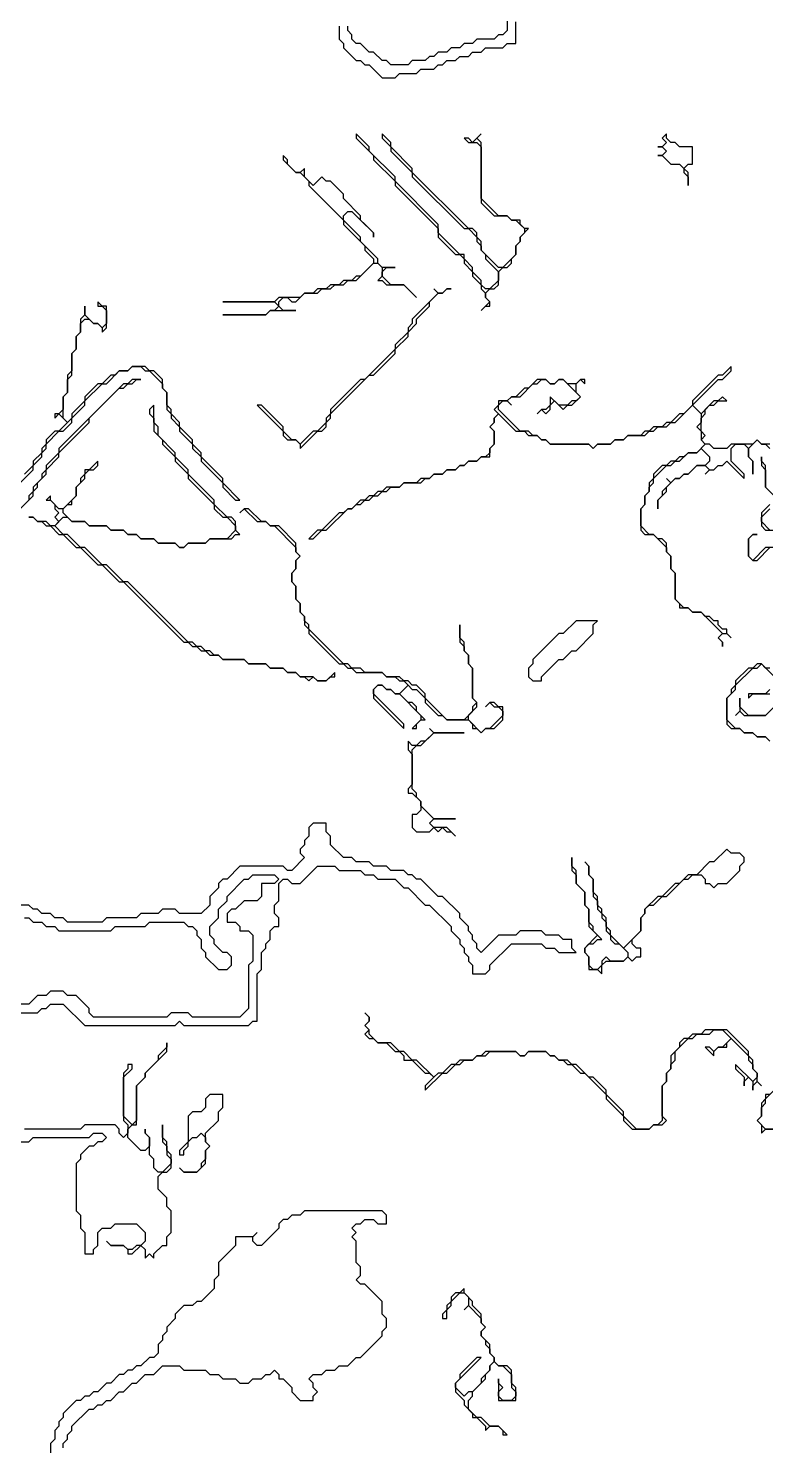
# Model space of a CAD drawing. Header units: metres. Extents: x 0 to 100, y 0 to 129.
# Drawn here: x 70.67 to 74.95, y 18.01 to 26.24 of the extents above; entities that cross this region are included whole.
import ezdxf

# ---------------------------------------------------------------- set-up
doc = ezdxf.new("R2010")
doc.units = ezdxf.units.M

msp = doc.modelspace()

# ---------------------------------------------------------------- linework, layer by layer
for points in [[(73.45, 26.325), (73.45, 26.225), (73.425, 26.2), (73.4, 26.2), (73.375, 26.175), (73.275, 26.175), (73.25, 26.15), (73.2, 26.15), (73.175, 26.125), (73.125, 26.125), (73.1, 26.1), (73.05, 26.1), (73.025, 26.075), (73, 26.075), (72.975, 26.05), (72.9, 26.05), (72.875, 26.025), (72.775, 26.025), (72.75, 26.05), (72.725, 26.05), (72.675, 26.1), (72.65, 26.1), (72.6, 26.15), (72.575, 26.15), (72.55, 26.175), (72.55, 26.2), (72.525, 26.225), (72.525, 26.25)], [(72.475, 26.25), (72.475, 26.175), (72.5, 26.15), (72.5, 26.125), (72.575, 26.05), (72.6, 26.05), (72.625, 26.025), (72.65, 26.025), (72.725, 25.95), (72.8, 25.95), (72.825, 25.975), (72.925, 25.975), (72.95, 26), (73.025, 26), (73.05, 26.025), (73.075, 26.025), (73.1, 26.05), (73.15, 26.05), (73.175, 26.075), (73.225, 26.075), (73.25, 26.1), (73.3, 26.1), (73.325, 26.125), (73.425, 26.125), (73.45, 26.15), (73.5, 26.15), (73.5, 26.275)], [(72.575, 25.625), (72.575, 25.6), (72.675, 25.5), (72.675, 25.475), (72.8, 25.35), (72.8, 25.325), (73.05, 25.075), (73.05, 25.025), (73.15, 24.925), (73.175, 24.925), (73.2, 24.9), (73.2, 24.875), (73.25, 24.825), (73.25, 24.8), (73.3, 24.75), (73.3, 24.725), (73.325, 24.7), (73.325, 24.675), (73.35, 24.65), (73.3, 24.6), (73.325, 24.625), (73.35, 24.625), (73.35, 24.65), (73.325, 24.675), (73.325, 24.7), (73.35, 24.725), (73.375, 24.725), (73.4, 24.75), (73.4, 24.825), (73.425, 24.85), (73.45, 24.85), (73.475, 24.875), (73.475, 24.9), (73.5, 24.925), (73.5, 24.975), (73.525, 25), (73.525, 25.025), (73.575, 25.075), (73.55, 25.075), (73.525, 25.1), (73.525, 25.125), (73.475, 25.125), (73.45, 25.15), (73.4, 25.15), (73.3, 25.25), (73.3, 25.575), (73.275, 25.6), (73.3, 25.625), (73.25, 25.575), (73.225, 25.6), (73.2, 25.6), (73.225, 25.575), (73.275, 25.575), (73.3, 25.55), (73.3, 25.225), (73.375, 25.15), (73.45, 25.15), (73.475, 25.125), (73.5, 25.125), (73.55, 25.075), (73.55, 25.05), (73.525, 25.025), (73.525, 25), (73.5, 24.975), (73.5, 24.925), (73.425, 24.85), (73.4, 24.85), (73.3, 24.95), (73.3, 25), (73.275, 25.025), (73.275, 25.05), (73.25, 25.075), (73.225, 25.075), (72.9, 25.4), (72.9, 25.425), (72.775, 25.55), (72.775, 25.575), (72.725, 25.625), (72.725, 25.6), (72.775, 25.55), (72.775, 25.525), (72.9, 25.4), (72.9, 25.375), (73.2, 25.075), (73.225, 25.075), (73.275, 25.025), (73.275, 25), (73.3, 24.975), (73.3, 24.95), (73.325, 24.925), (73.325, 24.9), (73.4, 24.825), (73.4, 24.775), (73.35, 24.725), (73.325, 24.725), (73.3, 24.75), (73.3, 24.775), (73.25, 24.825), (73.25, 24.85), (73.2, 24.9), (73.2, 24.925), (73.175, 24.925), (73.05, 25.05), (73.05, 25.1), (72.8, 25.35), (72.8, 25.375), (72.65, 25.525), (72.65, 25.55), (72.575, 25.625)], [(74.375, 25.625), (74.35, 25.6), (74.375, 25.575), (74.35, 25.55), (74.325, 25.55), (74.35, 25.55), (74.375, 25.525), (74.35, 25.5), (74.325, 25.5), (74.35, 25.5), (74.4, 25.45), (74.45, 25.45), (74.475, 25.425), (74.475, 25.4), (74.5, 25.375), (74.5, 25.325), (74.5, 25.4), (74.475, 25.425), (74.5, 25.45), (74.525, 25.45), (74.525, 25.55), (74.45, 25.55), (74.425, 25.575), (74.4, 25.575), (74.375, 25.6), (74.375, 25.625)], [(72.15, 25.5), (72.15, 25.475), (72.225, 25.4), (72.25, 25.4), (72.3, 25.35), (72.3, 25.325), (72.5, 25.125), (72.5, 25.1), (72.625, 24.975), (72.625, 24.95), (72.675, 24.9), (72.675, 24.875), (72.6, 24.8), (72.575, 24.8), (72.55, 24.775), (72.5, 24.775), (72.475, 24.75), (72.425, 24.75), (72.4, 24.725), (72.35, 24.725), (72.325, 24.7), (72.275, 24.7), (72.25, 24.675), (72.125, 24.675), (72.1, 24.65), (71.8, 24.65), (72.1, 24.65), (72.125, 24.625), (72.1, 24.6), (72.075, 24.6), (72.05, 24.575), (71.8, 24.575), (72.05, 24.575), (72.075, 24.6), (72.225, 24.6), (72.15, 24.6), (72.125, 24.625), (72.125, 24.65), (72.15, 24.675), (72.175, 24.675), (72.2, 24.65), (72.225, 24.65), (72.275, 24.7), (72.35, 24.7), (72.375, 24.725), (72.425, 24.725), (72.45, 24.75), (72.5, 24.75), (72.525, 24.775), (72.575, 24.775), (72.675, 24.875), (72.7, 24.875), (72.725, 24.85), (72.725, 24.8), (72.7, 24.775), (72.725, 24.775), (72.75, 24.75), (72.85, 24.75), (72.925, 24.675), (72.85, 24.75), (72.775, 24.75), (72.725, 24.8), (72.725, 24.825), (72.75, 24.85), (72.8, 24.85), (72.725, 24.85), (72.7, 24.875), (72.7, 24.9), (72.6, 25), (72.6, 25.025), (72.5, 25.125), (72.5, 25.15), (72.525, 25.175), (72.55, 25.175), (72.675, 25.05), (72.675, 25.025), (72.675, 25.05), (72.6, 25.125), (72.6, 25.15), (72.5, 25.25), (72.5, 25.275), (72.425, 25.35), (72.4, 25.35), (72.375, 25.375), (72.325, 25.325), (72.275, 25.375), (72.275, 25.425), (72.25, 25.4), (72.225, 25.4), (72.175, 25.45), (72.175, 25.475), (72.15, 25.5)], [(73.025, 24.725), (73.05, 24.7), (72.9, 24.55), (72.9, 24.525), (72.875, 24.5), (72.875, 24.475), (72.8, 24.4), (72.8, 24.375), (72.625, 24.2), (72.6, 24.2), (72.425, 24.025), (72.425, 24), (72.4, 23.975), (72.4, 23.95), (72.35, 23.9), (72.325, 23.9), (72.25, 23.825), (72.225, 23.85), (72.2, 23.85), (72.15, 23.9), (72.15, 23.925), (72.025, 24.05), (72, 24.05), (72.15, 23.9), (72.15, 23.875), (72.175, 23.85), (72.225, 23.85), (72.25, 23.825), (72.25, 23.8), (72.35, 23.9), (72.375, 23.9), (72.4, 23.925), (72.4, 23.95), (72.425, 23.975), (72.425, 24), (72.65, 24.225), (72.675, 24.225), (72.8, 24.35), (72.8, 24.375), (72.875, 24.45), (72.875, 24.475), (72.925, 24.525), (72.925, 24.55), (73, 24.625), (73, 24.65), (73.05, 24.7), (73.075, 24.7), (73.1, 24.725), (73.125, 24.725), (73.1, 24.725), (73.075, 24.7), (73.05, 24.7), (73.025, 24.725)], [(70.625, 23.6), (70.7, 23.675), (70.7, 23.7), (70.75, 23.75), (70.75, 23.775), (70.775, 23.8), (70.775, 23.825), (70.85, 23.9), (70.875, 23.9), (70.925, 23.95), (70.925, 23.975), (71, 24.05), (71, 24.075), (71.1, 24.175), (71.125, 24.175), (71.2, 24.25), (71.25, 24.25), (71.275, 24.275), (71.325, 24.275), (71.35, 24.25), (71.375, 24.25), (71.45, 24.175), (71.45, 24.15), (71.475, 24.125), (71.475, 24.025), (71.5, 24), (71.5, 23.975), (71.55, 23.925), (71.55, 23.9), (71.625, 23.825), (71.625, 23.8), (71.675, 23.75), (71.675, 23.725), (71.8, 23.6), (71.8, 23.575), (71.875, 23.5), (71.9, 23.5), (71.8, 23.6), (71.8, 23.625), (71.675, 23.75), (71.675, 23.775), (71.625, 23.825), (71.625, 23.85), (71.55, 23.925), (71.55, 23.95), (71.5, 24), (71.5, 24.025), (71.475, 24.05), (71.475, 24.125), (71.45, 24.15), (71.45, 24.2), (71.4, 24.25), (71.375, 24.25), (71.35, 24.275), (71.275, 24.275), (71.25, 24.25), (71.2, 24.25), (71.175, 24.225), (71.15, 24.225), (71.1, 24.175), (71.075, 24.175), (71, 24.1), (71, 24.075), (70.925, 24), (70.925, 23.975), (70.9, 23.95), (70.875, 23.975), (70.875, 24.1), (70.9, 24.125), (70.9, 24.2), (70.925, 24.225), (70.925, 24.35), (70.95, 24.375), (70.95, 24.45), (70.975, 24.475), (70.975, 24.525), (71, 24.55), (71.025, 24.55), (71.05, 24.525), (71.075, 24.525), (71.1, 24.5), (71.1, 24.475), (71.125, 24.5), (71.125, 24.625), (71.1, 24.625), (71.075, 24.65), (71.075, 24.625), (71.1, 24.625), (71.125, 24.6), (71.125, 24.525), (71.1, 24.5), (71.075, 24.525), (71.05, 24.525), (71, 24.575), (71, 24.625), (71, 24.575), (70.975, 24.55), (70.975, 24.475), (70.95, 24.45), (70.95, 24.375), (70.925, 24.35), (70.925, 24.25), (70.9, 24.225), (70.9, 24.125), (70.875, 24.1), (70.875, 24.025), (70.85, 24), (70.825, 24), (70.825, 23.975), (70.85, 24), (70.9, 23.95), (70.85, 23.9), (70.825, 23.9), (70.775, 23.85), (70.775, 23.825), (70.75, 23.8), (70.75, 23.775), (70.7, 23.725), (70.7, 23.7), (70.65, 23.65)], [(74.75, 24.275), (74.7, 24.225), (74.675, 24.225), (74.525, 24.075), (74.525, 24.05), (74.475, 24), (74.45, 24), (74.4, 23.95), (74.375, 23.95), (74.35, 23.925), (74.3, 23.925), (74.275, 23.9), (74.25, 23.9), (74.225, 23.875), (74.15, 23.875), (74.125, 23.85), (74.075, 23.85), (74.05, 23.825), (73.975, 23.825), (73.95, 23.8), (73.925, 23.825), (73.7, 23.825), (73.675, 23.85), (73.65, 23.85), (73.625, 23.875), (73.6, 23.875), (73.575, 23.9), (73.525, 23.9), (73.4, 24.025), (73.4, 24.05), (73.425, 24.075), (73.45, 24.075), (73.475, 24.05), (73.45, 24.075), (73.475, 24.1), (73.525, 24.1), (73.6, 24.175), (73.625, 24.175), (73.65, 24.2), (73.675, 24.2), (73.7, 24.175), (73.725, 24.175), (73.75, 24.2), (73.775, 24.2), (73.875, 24.1), (73.85, 24.075), (73.825, 24.075), (73.8, 24.05), (73.75, 24.05), (73.7, 24.1), (73.7, 24.05), (73.675, 24.025), (73.65, 24.025), (73.625, 24), (73.65, 24.025), (73.675, 24), (73.7, 24.025), (73.7, 24.05), (73.725, 24.075), (73.775, 24.025), (73.8, 24.05), (73.825, 24.05), (73.875, 24.1), (73.85, 24.125), (73.85, 24.175), (73.875, 24.2), (73.9, 24.175), (73.9, 24.2), (73.875, 24.2), (73.85, 24.175), (73.8, 24.175), (73.775, 24.2), (73.75, 24.2), (73.725, 24.175), (73.7, 24.175), (73.675, 24.2), (73.625, 24.2), (73.575, 24.15), (73.55, 24.15), (73.5, 24.1), (73.475, 24.1), (73.45, 24.075), (73.4, 24.075), (73.4, 24.05), (73.375, 24.025), (73.4, 24), (73.375, 23.975), (73.375, 23.95), (73.35, 23.925), (73.375, 23.9), (73.375, 23.825), (73.35, 23.8), (73.35, 23.775), (73.325, 23.75), (73.3, 23.75), (73.275, 23.725), (73.225, 23.725), (73.2, 23.7), (73.175, 23.7), (73.15, 23.675), (73.1, 23.675), (73.075, 23.65), (73.025, 23.65), (73, 23.625), (72.95, 23.625), (72.925, 23.6), (72.85, 23.6), (72.825, 23.575), (72.75, 23.575), (72.725, 23.55), (72.7, 23.55), (72.675, 23.525), (72.65, 23.525), (72.625, 23.5), (72.6, 23.5), (72.55, 23.45), (72.525, 23.45), (72.5, 23.425), (72.475, 23.425), (72.375, 23.325), (72.35, 23.325), (72.3, 23.275), (72.325, 23.275), (72.375, 23.325), (72.4, 23.325), (72.525, 23.45), (72.55, 23.45), (72.575, 23.475), (72.6, 23.475), (72.625, 23.5), (72.65, 23.5), (72.675, 23.525), (72.7, 23.525), (72.725, 23.55), (72.75, 23.55), (72.775, 23.575), (72.825, 23.575), (72.85, 23.6), (72.95, 23.6), (72.975, 23.625), (73, 23.625), (73.025, 23.65), (73.075, 23.65), (73.1, 23.675), (73.15, 23.675), (73.175, 23.7), (73.2, 23.7), (73.225, 23.725), (73.275, 23.725), (73.3, 23.75), (73.35, 23.75), (73.35, 23.8), (73.375, 23.825), (73.375, 23.9), (73.35, 23.925), (73.375, 23.95), (73.375, 23.975), (73.4, 24), (73.5, 23.9), (73.55, 23.9), (73.575, 23.875), (73.625, 23.875), (73.65, 23.85), (73.675, 23.85), (73.7, 23.825), (73.925, 23.825), (73.95, 23.8), (73.975, 23.825), (74.05, 23.825), (74.075, 23.85), (74.125, 23.85), (74.15, 23.875), (74.25, 23.875), (74.275, 23.9), (74.3, 23.9), (74.325, 23.925), (74.375, 23.925), (74.4, 23.95), (74.425, 23.95), (74.525, 24.05), (74.575, 24), (74.575, 23.95), (74.55, 23.925), (74.575, 23.9), (74.575, 23.85), (74.6, 23.825), (74.55, 23.775), (74.5, 23.775), (74.475, 23.75), (74.45, 23.75), (74.425, 23.725), (74.4, 23.725), (74.375, 23.7), (74.35, 23.7), (74.3, 23.65), (74.3, 23.625), (74.275, 23.6), (74.275, 23.55), (74.25, 23.525), (74.25, 23.475), (74.225, 23.45), (74.225, 23.325), (74.25, 23.3), (74.3, 23.3), (74.375, 23.225), (74.375, 23.2), (74.4, 23.175), (74.4, 23.1), (74.425, 23.075), (74.425, 22.925), (74.45, 22.9), (74.45, 22.875), (74.5, 22.875), (74.525, 22.85), (74.575, 22.85), (74.7, 22.725), (74.675, 22.7), (74.7, 22.675), (74.7, 22.65), (74.7, 22.675), (74.675, 22.7), (74.7, 22.725), (74.725, 22.725), (74.75, 22.7), (74.725, 22.725), (74.725, 22.75), (74.7, 22.75), (74.675, 22.775), (74.675, 22.8), (74.65, 22.8), (74.625, 22.825), (74.6, 22.825), (74.575, 22.85), (74.525, 22.85), (74.5, 22.875), (74.475, 22.875), (74.425, 22.925), (74.425, 23.075), (74.4, 23.1), (74.4, 23.175), (74.375, 23.2), (74.375, 23.25), (74.35, 23.275), (74.325, 23.275), (74.3, 23.3), (74.275, 23.3), (74.225, 23.35), (74.225, 23.45), (74.25, 23.475), (74.25, 23.525), (74.275, 23.55), (74.275, 23.575), (74.3, 23.6), (74.3, 23.625), (74.375, 23.7), (74.4, 23.7), (74.425, 23.725), (74.45, 23.725), (74.5, 23.775), (74.55, 23.775), (74.575, 23.8), (74.625, 23.75), (74.625, 23.725), (74.6, 23.7), (74.55, 23.7), (74.5, 23.65), (74.475, 23.65), (74.45, 23.625), (74.425, 23.625), (74.4, 23.6), (74.375, 23.625), (74.4, 23.6), (74.35, 23.55), (74.35, 23.525), (74.325, 23.5), (74.325, 23.45), (74.325, 23.5), (74.375, 23.55), (74.375, 23.575), (74.425, 23.625), (74.45, 23.625), (74.475, 23.65), (74.5, 23.65), (74.55, 23.7), (74.6, 23.7), (74.625, 23.675), (74.6, 23.65), (74.625, 23.675), (74.65, 23.675), (74.675, 23.7), (74.7, 23.7), (74.725, 23.725), (74.825, 23.625), (74.825, 23.65), (74.75, 23.725), (74.75, 23.8), (74.775, 23.825), (74.825, 23.825), (74.85, 23.8), (74.85, 23.75), (74.875, 23.725), (74.875, 23.65), (74.875, 23.725), (74.85, 23.75), (74.85, 23.8), (74.9, 23.85), (74.925, 23.825), (74.95, 23.825), (74.975, 23.8)], [(74.975, 23.825), (74.925, 23.825), (74.9, 23.85), (74.875, 23.825), (74.75, 23.825), (74.725, 23.8), (74.65, 23.8), (74.625, 23.825), (74.6, 23.825), (74.575, 23.85), (74.6, 23.875), (74.575, 23.9), (74.575, 23.975), (74.6, 24), (74.6, 24.025), (74.625, 24.05), (74.65, 24.05), (74.675, 24.075), (74.725, 24.075), (74.7, 24.1), (74.675, 24.075), (74.65, 24.075), (74.575, 24), (74.525, 24.05), (74.675, 24.2), (74.7, 24.2), (74.75, 24.25), (74.75, 24.275)], [(70.65, 23.475), (70.7, 23.525), (70.7, 23.55), (70.725, 23.575), (70.725, 23.6), (70.775, 23.65), (70.775, 23.675), (70.85, 23.75), (70.85, 23.775), (71.025, 23.95), (71.025, 23.975), (71.2, 24.15), (71.225, 24.15), (71.25, 24.175), (71.275, 24.175), (71.3, 24.2), (71.325, 24.2), (71.275, 24.2), (71.25, 24.175), (71.225, 24.175), (70.85, 23.8), (70.85, 23.775), (70.775, 23.7), (70.775, 23.675), (70.75, 23.65), (70.75, 23.625), (70.7, 23.575), (70.7, 23.55), (70.675, 23.525), (70.675, 23.5), (70.625, 23.45)], [(71.4, 24.05), (71.375, 24.025), (71.375, 24), (71.4, 23.975), (71.4, 23.9), (71.45, 23.85), (71.45, 23.825), (71.525, 23.75), (71.525, 23.725), (71.6, 23.65), (71.6, 23.625), (71.75, 23.475), (71.75, 23.45), (71.8, 23.4), (71.825, 23.4), (71.875, 23.35), (71.875, 23.325), (71.825, 23.275), (71.725, 23.275), (71.7, 23.25), (71.6, 23.25), (71.575, 23.225), (71.55, 23.225), (71.525, 23.25), (71.425, 23.25), (71.4, 23.275), (71.325, 23.275), (71.3, 23.3), (71.25, 23.3), (71.225, 23.325), (71.15, 23.325), (71.125, 23.35), (71.025, 23.35), (71, 23.375), (70.925, 23.375), (70.875, 23.425), (70.875, 23.45), (70.9, 23.475), (70.925, 23.475), (70.925, 23.5), (70.95, 23.525), (70.95, 23.575), (71, 23.625), (71, 23.65), (71.025, 23.675), (71.05, 23.675), (71.075, 23.7), (71.075, 23.725), (71.025, 23.675), (71, 23.675), (71, 23.65), (70.975, 23.625), (70.975, 23.6), (70.95, 23.575), (70.95, 23.525), (70.875, 23.45), (70.85, 23.45), (70.8, 23.5), (70.8, 23.525), (70.775, 23.5), (70.8, 23.5), (70.825, 23.475), (70.825, 23.45), (70.85, 23.425), (70.825, 23.4), (70.85, 23.375), (70.825, 23.35), (70.8, 23.35), (70.775, 23.375), (70.725, 23.375), (70.7, 23.4), (70.675, 23.4), (70.7, 23.4), (70.725, 23.375), (70.75, 23.375), (70.775, 23.35), (70.8, 23.35), (70.85, 23.3), (70.875, 23.3), (70.95, 23.225), (70.975, 23.225), (71.075, 23.125), (71.1, 23.125), (71.2, 23.025), (71.225, 23.025), (71.575, 22.675), (71.6, 22.675), (71.625, 22.65), (71.65, 22.65), (71.675, 22.625), (71.7, 22.625), (71.725, 22.6), (71.775, 22.6), (71.8, 22.575), (71.925, 22.575), (71.95, 22.55), (72.05, 22.55), (72.075, 22.525), (72.15, 22.525), (72.175, 22.5), (72.225, 22.5), (72.25, 22.475), (72.275, 22.475), (72.3, 22.45), (72.325, 22.475), (72.35, 22.45), (72.4, 22.45), (72.425, 22.475), (72.45, 22.475), (72.45, 22.5), (72.4, 22.45), (72.35, 22.45), (72.325, 22.475), (72.25, 22.475), (72.225, 22.5), (72.175, 22.5), (72.15, 22.525), (72.075, 22.525), (72.05, 22.55), (71.95, 22.55), (71.925, 22.575), (71.8, 22.575), (71.775, 22.6), (71.75, 22.6), (71.725, 22.625), (71.7, 22.625), (71.675, 22.65), (71.65, 22.65), (71.625, 22.675), (71.6, 22.675), (71.25, 23.025), (71.225, 23.025), (71.125, 23.125), (71.1, 23.125), (71, 23.225), (70.975, 23.225), (70.9, 23.3), (70.875, 23.3), (70.825, 23.35), (70.875, 23.4), (70.9, 23.4), (70.925, 23.375), (71, 23.375), (71.025, 23.35), (71.125, 23.35), (71.15, 23.325), (71.225, 23.325), (71.25, 23.3), (71.3, 23.3), (71.325, 23.275), (71.4, 23.275), (71.425, 23.25), (71.525, 23.25), (71.55, 23.225), (71.575, 23.225), (71.6, 23.25), (71.7, 23.25), (71.725, 23.275), (71.85, 23.275), (71.875, 23.3), (71.9, 23.3), (71.875, 23.325), (71.875, 23.375), (71.85, 23.4), (71.825, 23.4), (71.75, 23.475), (71.75, 23.5), (71.6, 23.65), (71.6, 23.675), (71.525, 23.75), (71.525, 23.775), (71.425, 23.875), (71.425, 23.925), (71.4, 23.95), (71.4, 24.05)], [(75.025, 23.5), (74.95, 23.575), (74.95, 23.7), (74.925, 23.725), (74.925, 23.75), (74.925, 23.7), (74.95, 23.675), (74.95, 23.575), (74.975, 23.55)], [(71.925, 23.45), (71.9, 23.425), (71.925, 23.45), (72, 23.375), (72.05, 23.375), (72.075, 23.35), (72.1, 23.35), (72.225, 23.225), (72.225, 23.2), (72.25, 23.175), (72.225, 23.15), (72.225, 23.1), (72.2, 23.075), (72.2, 23.025), (72.225, 23), (72.225, 22.925), (72.25, 22.9), (72.25, 22.85), (72.275, 22.825), (72.275, 22.775), (72.3, 22.75), (72.3, 22.725), (72.475, 22.55), (72.5, 22.55), (72.525, 22.525), (72.55, 22.525), (72.575, 22.5), (72.725, 22.5), (72.75, 22.475), (72.8, 22.475), (72.825, 22.45), (72.85, 22.45), (72.875, 22.425), (72.825, 22.375), (72.8, 22.375), (72.775, 22.4), (72.75, 22.4), (72.725, 22.425), (72.7, 22.425), (72.675, 22.4), (72.675, 22.35), (72.85, 22.175), (72.85, 22.2), (72.675, 22.375), (72.675, 22.4), (72.7, 22.425), (72.725, 22.425), (72.75, 22.4), (72.775, 22.4), (72.8, 22.375), (72.825, 22.375), (72.95, 22.25), (72.95, 22.225), (72.9, 22.175), (72.925, 22.175), (72.925, 22.2), (72.95, 22.225), (72.975, 22.225), (72.925, 22.275), (72.925, 22.3), (72.9, 22.325), (72.875, 22.325), (72.825, 22.375), (72.875, 22.425), (72.9, 22.4), (72.925, 22.4), (72.975, 22.35), (72.975, 22.325), (73.05, 22.25), (73.075, 22.25), (73.1, 22.225), (73.225, 22.225), (73.25, 22.2), (73.25, 22.175), (73.275, 22.175), (73.3, 22.15), (73.325, 22.175), (73.375, 22.175), (73.425, 22.225), (73.425, 22.3), (73.4, 22.3), (73.375, 22.325), (73.35, 22.325), (73.325, 22.3), (73.35, 22.325), (73.375, 22.3), (73.4, 22.3), (73.425, 22.275), (73.425, 22.25), (73.35, 22.175), (73.325, 22.175), (73.3, 22.15), (73.225, 22.225), (73.225, 22.25), (73.275, 22.3), (73.275, 22.325), (73.25, 22.35), (73.25, 22.525), (73.225, 22.55), (73.225, 22.6), (73.2, 22.625), (73.2, 22.675), (73.175, 22.7), (73.175, 22.775), (73.175, 22.675), (73.2, 22.65), (73.2, 22.625), (73.225, 22.6), (73.225, 22.55), (73.25, 22.525), (73.25, 22.35), (73.275, 22.325), (73.25, 22.3), (73.25, 22.275), (73.2, 22.225), (73.1, 22.225), (72.975, 22.35), (72.975, 22.375), (72.925, 22.425), (72.9, 22.425), (72.875, 22.45), (72.85, 22.45), (72.825, 22.475), (72.75, 22.475), (72.725, 22.5), (72.625, 22.5), (72.6, 22.525), (72.55, 22.525), (72.525, 22.55), (72.5, 22.55), (72.3, 22.75), (72.3, 22.775), (72.275, 22.8), (72.275, 22.825), (72.25, 22.85), (72.25, 22.9), (72.225, 22.925), (72.225, 23), (72.2, 23.025), (72.2, 23.075), (72.225, 23.1), (72.225, 23.15), (72.25, 23.175), (72.225, 23.2), (72.225, 23.25), (72.125, 23.35), (72.075, 23.35), (72.05, 23.375), (72.025, 23.375), (71.95, 23.45), (71.925, 23.45)], [(74.975, 23.475), (74.925, 23.425), (74.925, 23.35), (74.95, 23.325), (75.025, 23.325)], [(74.975, 23.325), (74.925, 23.375), (74.925, 23.4), (74.975, 23.45)], [(75, 23.225), (74.95, 23.225), (74.875, 23.15), (74.85, 23.175), (74.85, 23.275), (74.875, 23.3), (74.9, 23.3), (74.875, 23.3), (74.85, 23.275), (74.85, 23.175), (74.875, 23.15), (74.9, 23.15), (74.975, 23.225)], [(73.85, 22.8), (73.775, 22.725), (73.75, 22.725), (73.6, 22.575), (73.6, 22.55), (73.575, 22.525), (73.575, 22.475), (73.6, 22.45), (73.65, 22.45), (73.65, 22.475), (73.75, 22.575), (73.775, 22.575), (73.825, 22.625), (73.85, 22.625), (73.95, 22.725), (73.95, 22.775), (73.975, 22.8), (73.85, 22.8)], [(74.9, 22.55), (74.875, 22.525), (74.85, 22.525), (74.775, 22.45), (74.775, 22.425), (74.75, 22.4), (74.75, 22.375), (74.725, 22.35), (74.725, 22.2), (74.75, 22.175), (74.8, 22.175), (74.825, 22.15), (74.875, 22.15), (74.9, 22.125), (74.95, 22.125), (74.975, 22.1)], [(74.975, 22.1), (74.95, 22.125), (74.9, 22.125), (74.875, 22.15), (74.825, 22.15), (74.8, 22.175), (74.775, 22.175), (74.725, 22.225), (74.725, 22.35), (74.775, 22.4), (74.775, 22.425), (74.875, 22.525), (74.9, 22.525), (74.925, 22.55), (75.025, 22.45)], [(74.975, 22.525), (74.95, 22.525), (74.925, 22.55), (74.9, 22.55)], [(74.975, 22.4), (74.95, 22.375), (74.85, 22.375), (74.85, 22.35), (74.875, 22.375), (74.975, 22.375)], [(75, 22.3), (74.95, 22.25), (74.85, 22.25), (74.8, 22.3), (74.8, 22.35), (74.8, 22.275), (74.775, 22.25), (74.8, 22.275), (74.825, 22.25), (74.95, 22.25), (74.975, 22.275)], [(73, 22.175), (73.025, 22.15), (72.975, 22.1), (72.95, 22.1), (72.925, 22.075), (72.9, 22.075), (72.875, 22.1), (72.875, 22.05), (72.9, 22.025), (72.9, 21.85), (72.875, 21.825), (72.875, 21.8), (72.9, 21.8), (72.95, 21.75), (72.95, 21.7), (72.925, 21.675), (72.9, 21.675), (72.9, 21.6), (72.925, 21.575), (73, 21.575), (73.025, 21.6), (73.05, 21.575), (73.075, 21.6), (73.1, 21.575), (73.125, 21.575), (73.15, 21.55), (73.1, 21.6), (73.025, 21.6), (73, 21.625), (73.025, 21.65), (73.15, 21.65), (73.025, 21.65), (72.95, 21.725), (72.95, 21.75), (72.925, 21.775), (72.925, 21.8), (72.9, 21.825), (72.9, 22.05), (72.925, 22.075), (72.95, 22.075), (73.025, 22.15), (73.2, 22.15), (73.025, 22.15), (73, 22.175)], [(70.475, 20.525), (70.725, 20.525), (70.75, 20.55), (70.775, 20.55), (70.8, 20.575), (70.875, 20.575), (71, 20.45), (71.525, 20.45), (71.55, 20.475), (71.575, 20.45), (71.95, 20.45), (71.975, 20.475), (72, 20.475), (72, 20.75), (72.025, 20.775), (72.025, 20.875), (72.05, 20.9), (72.05, 20.925), (72.075, 20.95), (72.075, 21), (72.1, 21.025), (72.125, 21.025), (72.125, 21.075), (72.1, 21.1), (72.1, 21.15), (72.125, 21.175), (72.125, 21.275), (72.15, 21.3), (72.175, 21.3), (72.2, 21.275), (72.25, 21.275), (72.35, 21.375), (72.45, 21.375), (72.475, 21.35), (72.6, 21.35), (72.625, 21.325), (72.675, 21.325), (72.7, 21.3), (72.8, 21.3), (72.85, 21.25), (72.875, 21.25), (72.975, 21.15), (73, 21.15), (73.125, 21.025), (73.125, 21), (73.175, 20.95), (73.175, 20.925), (73.2, 20.9), (73.2, 20.875), (73.225, 20.85), (73.225, 20.825), (73.25, 20.8), (73.25, 20.75), (73.325, 20.75), (73.35, 20.775), (73.35, 20.8), (73.475, 20.925), (73.65, 20.925), (73.675, 20.9), (73.725, 20.9), (73.75, 20.875), (73.85, 20.875), (73.825, 20.9), (73.825, 20.95), (73.775, 20.95), (73.75, 20.975), (73.675, 20.975), (73.65, 21), (73.525, 21), (73.5, 20.975), (73.4, 20.975), (73.3, 20.875), (73.275, 20.9), (73.275, 20.925), (73.25, 20.95), (73.25, 20.975), (73.225, 21), (73.225, 21.025), (73.175, 21.075), (73.175, 21.1), (73.075, 21.2), (73.05, 21.2), (72.95, 21.3), (72.925, 21.3), (72.9, 21.325), (72.875, 21.325), (72.85, 21.35), (72.775, 21.35), (72.75, 21.375), (72.675, 21.375), (72.65, 21.4), (72.575, 21.4), (72.55, 21.425), (72.5, 21.425), (72.425, 21.5), (72.425, 21.55), (72.4, 21.575), (72.4, 21.625), (72.325, 21.625), (72.3, 21.6), (72.3, 21.55), (72.275, 21.525), (72.275, 21.5), (72.25, 21.475), (72.25, 21.45), (72.275, 21.425), (72.2, 21.35), (72.175, 21.35), (72.15, 21.375), (71.9, 21.375), (71.825, 21.3), (71.8, 21.3), (71.775, 21.275), (71.775, 21.25), (71.725, 21.2), (71.725, 21.15), (71.675, 21.1), (71.55, 21.1), (71.525, 21.125), (71.45, 21.125), (71.425, 21.1), (71.325, 21.1), (71.3, 21.075), (71.125, 21.075), (71.1, 21.05), (70.9, 21.05), (70.875, 21.075), (70.825, 21.075), (70.8, 21.1), (70.75, 21.1), (70.725, 21.125), (70.7, 21.125), (70.675, 21.15), (70.6, 21.15)], [(74.725, 21.475), (74.65, 21.4), (74.625, 21.4), (74.55, 21.325), (74.5, 21.325), (74.45, 21.275), (74.425, 21.275), (74.35, 21.2), (74.325, 21.2), (74.25, 21.125), (74.25, 21.1), (74.225, 21.075), (74.225, 21), (74.125, 20.9), (74.05, 20.975), (74.05, 21), (74.025, 21.025), (74.025, 21.075), (74, 21.1), (74, 21.125), (73.975, 21.15), (73.975, 21.2), (73.95, 21.225), (73.95, 21.3), (73.925, 21.325), (73.925, 21.375), (73.9, 21.4), (73.925, 21.375), (73.925, 21.325), (73.95, 21.3), (73.95, 21.2), (73.975, 21.175), (73.975, 21.125), (74, 21.1), (74, 21.075), (74.025, 21.05), (74.025, 21), (74.05, 20.975), (74.05, 20.95), (74.075, 20.925), (74.1, 20.925), (74.15, 20.875), (74.15, 20.85), (74.125, 20.825), (74.05, 20.825), (74.025, 20.85), (74, 20.825), (74, 20.8), (73.975, 20.775), (73.95, 20.775), (73.925, 20.8), (73.925, 20.85), (73.9, 20.875), (73.9, 20.9), (73.925, 20.925), (73.95, 20.925), (73.975, 20.95), (74, 20.95), (73.95, 21), (73.95, 21.025), (73.925, 21.05), (73.925, 21.125), (73.9, 21.15), (73.9, 21.225), (73.85, 21.275), (73.85, 21.35), (73.825, 21.375), (73.825, 21.425), (73.825, 21.35), (73.85, 21.325), (73.85, 21.275), (73.9, 21.225), (73.9, 21.15), (73.925, 21.125), (73.925, 21.025), (73.975, 20.975), (73.9, 20.9), (73.9, 20.875), (73.925, 20.85), (73.925, 20.775), (73.975, 20.775), (74, 20.75), (74, 20.8), (74.025, 20.825), (74.125, 20.825), (74.15, 20.85), (74.175, 20.825), (74.2, 20.85), (74.225, 20.85), (74.225, 20.9), (74.2, 20.9), (74.175, 20.925), (74.175, 20.95), (74.225, 21), (74.225, 21.075), (74.25, 21.1), (74.25, 21.125), (74.275, 21.15), (74.3, 21.15), (74.35, 21.2), (74.375, 21.2), (74.475, 21.3), (74.5, 21.3), (74.525, 21.325), (74.575, 21.325), (74.6, 21.3), (74.6, 21.275), (74.625, 21.275), (74.65, 21.25), (74.675, 21.275), (74.725, 21.275), (74.8, 21.35), (74.8, 21.375), (74.825, 21.4), (74.825, 21.425), (74.8, 21.45), (74.75, 21.45), (74.725, 21.475)], [(70.65, 21.075), (70.675, 21.075), (70.7, 21.05), (70.75, 21.05), (70.775, 21.025), (70.825, 21.025), (70.85, 21), (71.15, 21), (71.175, 21.025), (71.35, 21.025), (71.375, 21.05), (71.575, 21.05), (71.6, 21.025), (71.625, 21.025), (71.65, 21), (71.65, 20.975), (71.675, 20.95), (71.675, 20.9), (71.7, 20.875), (71.7, 20.85), (71.775, 20.775), (71.825, 20.775), (71.85, 20.8), (71.85, 20.85), (71.825, 20.875), (71.8, 20.875), (71.75, 20.925), (71.75, 20.95), (71.725, 20.975), (71.725, 21.025), (71.775, 21.075), (71.775, 21.125), (71.825, 21.175), (71.825, 21.2), (71.925, 21.3), (71.95, 21.3), (71.975, 21.325), (72.1, 21.325), (72.125, 21.3), (72.1, 21.275), (72.025, 21.275), (72.025, 21.2), (72, 21.175), (71.925, 21.175), (71.875, 21.125), (71.85, 21.125), (71.825, 21.1), (71.825, 21.05), (71.875, 21.05), (71.9, 21.025), (71.9, 21), (71.95, 21), (71.975, 20.975), (71.975, 20.825), (71.95, 20.8), (71.95, 20.55), (71.9, 20.5), (71.625, 20.5), (71.6, 20.525), (71.5, 20.525), (71.475, 20.5), (71.05, 20.5), (71.025, 20.525), (71.025, 20.55), (70.95, 20.625), (70.9, 20.625), (70.875, 20.65), (70.8, 20.65), (70.775, 20.625), (70.725, 20.625), (70.675, 20.575), (70.525, 20.575)], [(72.625, 20.525), (72.65, 20.5), (72.65, 20.475), (72.625, 20.45), (72.65, 20.425), (72.625, 20.4), (72.65, 20.375), (72.675, 20.375), (72.7, 20.35), (72.75, 20.35), (72.8, 20.3), (72.825, 20.3), (72.85, 20.275), (72.85, 20.25), (72.9, 20.25), (72.975, 20.175), (73, 20.175), (73.025, 20.15), (72.975, 20.1), (72.975, 20.075), (73.075, 20.175), (73.1, 20.175), (73.15, 20.225), (73.175, 20.225), (73.2, 20.25), (73.25, 20.25), (73.275, 20.275), (73.325, 20.275), (73.35, 20.3), (73.5, 20.3), (73.525, 20.275), (73.55, 20.275), (73.575, 20.3), (73.675, 20.3), (73.7, 20.275), (73.725, 20.275), (73.75, 20.25), (73.775, 20.25), (73.8, 20.225), (73.825, 20.225), (73.875, 20.175), (73.9, 20.175), (74.025, 20.05), (74.025, 20.025), (74.125, 19.925), (74.125, 19.9), (74.175, 19.85), (74.275, 19.85), (74.3, 19.875), (74.35, 19.875), (74.375, 19.9), (74.35, 19.925), (74.35, 20.1), (74.375, 20.125), (74.375, 20.175), (74.4, 20.2), (74.4, 20.225), (74.425, 20.25), (74.425, 20.3), (74.5, 20.375), (74.525, 20.375), (74.55, 20.4), (74.625, 20.4), (74.65, 20.425), (74.7, 20.425), (74.75, 20.375), (74.7, 20.325), (74.675, 20.325), (74.65, 20.3), (74.625, 20.325), (74.6, 20.325), (74.65, 20.275), (74.65, 20.3), (74.675, 20.325), (74.725, 20.325), (74.725, 20.35), (74.75, 20.375), (74.85, 20.275), (74.85, 20.25), (74.875, 20.225), (74.875, 20.2), (74.9, 20.175), (74.9, 20.15), (74.875, 20.125), (74.775, 20.225), (74.775, 20.2), (74.825, 20.15), (74.825, 20.1), (74.825, 20.125), (74.85, 20.15), (74.875, 20.125), (74.875, 20.075), (74.875, 20.1), (74.9, 20.125), (74.925, 20.1), (74.9, 20.125), (74.9, 20.175), (74.875, 20.2), (74.875, 20.25), (74.85, 20.275), (74.85, 20.3), (74.725, 20.425), (74.6, 20.425), (74.575, 20.4), (74.525, 20.4), (74.5, 20.375), (74.475, 20.375), (74.45, 20.35), (74.45, 20.325), (74.4, 20.275), (74.4, 20.2), (74.375, 20.175), (74.375, 20.125), (74.35, 20.1), (74.35, 19.9), (74.325, 19.875), (74.3, 19.875), (74.275, 19.85), (74.2, 19.85), (74.125, 19.925), (74.125, 19.95), (74.025, 20.05), (74.025, 20.075), (73.95, 20.15), (73.925, 20.15), (73.85, 20.225), (73.825, 20.225), (73.8, 20.25), (73.75, 20.25), (73.725, 20.275), (73.7, 20.275), (73.675, 20.3), (73.575, 20.3), (73.55, 20.275), (73.525, 20.275), (73.5, 20.3), (73.325, 20.3), (73.3, 20.275), (73.275, 20.275), (73.25, 20.25), (73.175, 20.25), (73.15, 20.225), (73.125, 20.225), (73.075, 20.175), (73.05, 20.175), (73.025, 20.15), (72.925, 20.25), (72.9, 20.25), (72.85, 20.3), (72.825, 20.3), (72.775, 20.35), (72.7, 20.35), (72.65, 20.4), (72.65, 20.425), (72.625, 20.45), (72.65, 20.475), (72.65, 20.5), (72.625, 20.525)], [(70.525, 19.775), (70.675, 19.775), (70.7, 19.8), (71.025, 19.8), (71.05, 19.825), (71.1, 19.825), (71.125, 19.8), (71.1, 19.775), (71.075, 19.775), (71.05, 19.75), (71.025, 19.75), (70.975, 19.7), (70.975, 19.675), (70.95, 19.65), (70.95, 19.375), (70.975, 19.35), (70.975, 19.275), (71, 19.25), (71, 19.125), (71.05, 19.125), (71.05, 19.15), (71.075, 19.175), (71.075, 19.25), (71.1, 19.275), (71.15, 19.275), (71.175, 19.3), (71.3, 19.3), (71.35, 19.25), (71.35, 19.2), (71.325, 19.175), (71.3, 19.175), (71.275, 19.15), (71.25, 19.15), (71.225, 19.175), (71.15, 19.175), (71.125, 19.2), (71.15, 19.175), (71.225, 19.175), (71.25, 19.15), (71.25, 19.125), (71.275, 19.125), (71.325, 19.175), (71.35, 19.15), (71.35, 19.1), (71.375, 19.125), (71.4, 19.1), (71.4, 19.125), (71.45, 19.175), (71.475, 19.175), (71.475, 19.225), (71.5, 19.25), (71.5, 19.375), (71.475, 19.4), (71.475, 19.45), (71.425, 19.5), (71.425, 19.575), (71.45, 19.6), (71.475, 19.6), (71.5, 19.625), (71.5, 19.7), (71.475, 19.725), (71.475, 19.775), (71.45, 19.8), (71.45, 19.875), (71.45, 19.775), (71.475, 19.75), (71.475, 19.7), (71.5, 19.675), (71.5, 19.65), (71.45, 19.6), (71.425, 19.6), (71.4, 19.625), (71.4, 19.675), (71.375, 19.7), (71.375, 19.8), (71.35, 19.825), (71.35, 19.85), (71.35, 19.825), (71.375, 19.8), (71.375, 19.75), (71.35, 19.725), (71.325, 19.725), (71.25, 19.8), (71.25, 19.85), (71.275, 19.875), (71.3, 19.875), (71.3, 20.1), (71.35, 20.15), (71.35, 20.175), (71.475, 20.3), (71.475, 20.35), (71.475, 20.325), (71.425, 20.275), (71.425, 20.25), (71.35, 20.175), (71.35, 20.15), (71.3, 20.1), (71.3, 19.9), (71.275, 19.875), (71.225, 19.925), (71.225, 20.15), (71.275, 20.2), (71.275, 20.225), (71.25, 20.225), (71.25, 20.2), (71.225, 20.175), (71.225, 19.9), (71.25, 19.875), (71.25, 19.825), (71.225, 19.8), (71.2, 19.825), (71.2, 19.85), (71.175, 19.875), (71, 19.875), (70.975, 19.85), (70.65, 19.85)], [(75, 19.85), (74.95, 19.85), (74.9, 19.9), (74.925, 19.925), (74.925, 19.975), (74.95, 20), (74.95, 20.025), (75.025, 20.1)], [(71.725, 20.05), (71.7, 20.025), (71.7, 19.975), (71.675, 19.95), (71.625, 19.95), (71.6, 19.925), (71.6, 19.775), (71.55, 19.725), (71.55, 19.7), (71.575, 19.7), (71.575, 19.725), (71.6, 19.75), (71.6, 19.775), (71.625, 19.8), (71.65, 19.8), (71.675, 19.825), (71.7, 19.8), (71.7, 19.775), (71.725, 19.75), (71.7, 19.725), (71.7, 19.675), (71.675, 19.65), (71.675, 19.625), (71.65, 19.6), (71.575, 19.6), (71.55, 19.625), (71.575, 19.6), (71.65, 19.6), (71.7, 19.65), (71.7, 19.725), (71.725, 19.75), (71.7, 19.775), (71.7, 19.825), (71.775, 19.9), (71.775, 19.95), (71.8, 19.975), (71.8, 20.05), (71.725, 20.05)], [(74.975, 20.05), (74.95, 20.05), (74.95, 20.025), (74.925, 20), (74.925, 19.925), (74.9, 19.9), (74.925, 19.875), (74.925, 19.825), (74.95, 19.85), (75.025, 19.85)], [(72.275, 19.375), (72.25, 19.35), (72.2, 19.35), (72.175, 19.325), (72.15, 19.325), (72.125, 19.3), (72.125, 19.275), (72.025, 19.175), (72, 19.175), (71.975, 19.2), (71.975, 19.225), (72, 19.25), (71.975, 19.225), (71.875, 19.225), (71.875, 19.175), (71.775, 19.075), (71.775, 19), (71.75, 18.975), (71.75, 18.925), (71.675, 18.85), (71.65, 18.85), (71.625, 18.825), (71.575, 18.825), (71.525, 18.775), (71.525, 18.75), (71.475, 18.7), (71.475, 18.675), (71.45, 18.65), (71.45, 18.625), (71.425, 18.6), (71.425, 18.55), (71.4, 18.525), (71.375, 18.525), (71.325, 18.475), (71.3, 18.475), (71.275, 18.45), (71.25, 18.45), (71.225, 18.425), (71.2, 18.425), (71.15, 18.375), (71.125, 18.375), (71.075, 18.325), (71.05, 18.325), (71.025, 18.3), (71, 18.3), (70.975, 18.275), (70.95, 18.275), (70.875, 18.2), (70.875, 18.175), (70.85, 18.15), (70.85, 18.125), (70.825, 18.1), (70.825, 18.05), (70.8, 18.025), (70.8, 17.95)], [(70.875, 18), (70.875, 18.025), (70.9, 18.05), (70.9, 18.075), (70.925, 18.1), (70.925, 18.125), (71.025, 18.225), (71.05, 18.225), (71.075, 18.25), (71.1, 18.25), (71.125, 18.275), (71.15, 18.275), (71.2, 18.325), (71.225, 18.325), (71.275, 18.375), (71.3, 18.375), (71.35, 18.425), (71.4, 18.425), (71.45, 18.475), (71.55, 18.475), (71.575, 18.45), (71.7, 18.45), (71.725, 18.425), (71.775, 18.425), (71.8, 18.4), (71.875, 18.4), (71.9, 18.375), (71.95, 18.375), (71.975, 18.4), (72.025, 18.4), (72.05, 18.425), (72.075, 18.425), (72.1, 18.45), (72.125, 18.425), (72.125, 18.4), (72.15, 18.4), (72.2, 18.35), (72.2, 18.325), (72.25, 18.275), (72.325, 18.275), (72.325, 18.3), (72.35, 18.325), (72.325, 18.35), (72.325, 18.375), (72.3, 18.4), (72.325, 18.425), (72.375, 18.425), (72.4, 18.45), (72.45, 18.45), (72.475, 18.475), (72.525, 18.475), (72.575, 18.525), (72.6, 18.525), (72.725, 18.65), (72.725, 18.675), (72.75, 18.7), (72.75, 18.75), (72.725, 18.775), (72.725, 18.85), (72.625, 18.95), (72.6, 18.95), (72.575, 18.975), (72.6, 19), (72.6, 19.05), (72.575, 19.075), (72.575, 19.2), (72.55, 19.225), (72.575, 19.25), (72.55, 19.275), (72.575, 19.3), (72.6, 19.3), (72.625, 19.325), (72.675, 19.325), (72.7, 19.3), (72.75, 19.3), (72.75, 19.35), (72.725, 19.375), (72.275, 19.375)], [(73.2, 18.925), (73.175, 18.9), (73.15, 18.9), (73.125, 18.875), (73.125, 18.85), (73.1, 18.825), (73.1, 18.8), (73.075, 18.775), (73.075, 18.75), (73.1, 18.75), (73.1, 18.8), (73.125, 18.825), (73.125, 18.85), (73.175, 18.9), (73.2, 18.9), (73.225, 18.875), (73.225, 18.825), (73.2, 18.8), (73.225, 18.825), (73.3, 18.75), (73.3, 18.725), (73.325, 18.7), (73.3, 18.675), (73.3, 18.65), (73.325, 18.625), (73.325, 18.6), (73.35, 18.575), (73.35, 18.55), (73.375, 18.525), (73.375, 18.5), (73.35, 18.475), (73.35, 18.45), (73.3, 18.4), (73.3, 18.375), (73.25, 18.325), (73.225, 18.325), (73.2, 18.3), (73.15, 18.35), (73.15, 18.375), (73.3, 18.525), (73.275, 18.525), (73.175, 18.425), (73.175, 18.4), (73.15, 18.375), (73.15, 18.325), (73.2, 18.275), (73.2, 18.25), (73.25, 18.2), (73.25, 18.175), (73.275, 18.175), (73.325, 18.125), (73.325, 18.1), (73.35, 18.125), (73.4, 18.125), (73.425, 18.1), (73.425, 18.075), (73.45, 18.075), (73.4, 18.125), (73.35, 18.125), (73.3, 18.175), (73.275, 18.175), (73.225, 18.225), (73.225, 18.275), (73.25, 18.3), (73.25, 18.325), (73.325, 18.4), (73.325, 18.425), (73.35, 18.45), (73.35, 18.475), (73.375, 18.5), (73.4, 18.475), (73.425, 18.475), (73.475, 18.425), (73.475, 18.35), (73.5, 18.325), (73.5, 18.3), (73.475, 18.275), (73.425, 18.275), (73.4, 18.3), (73.4, 18.325), (73.425, 18.35), (73.4, 18.375), (73.4, 18.4), (73.4, 18.275), (73.5, 18.275), (73.5, 18.35), (73.475, 18.375), (73.475, 18.45), (73.45, 18.475), (73.4, 18.475), (73.375, 18.5), (73.375, 18.525), (73.35, 18.55), (73.35, 18.6), (73.3, 18.65), (73.3, 18.675), (73.325, 18.7), (73.3, 18.725), (73.3, 18.775), (73.25, 18.825), (73.25, 18.85), (73.2, 18.9), (73.2, 18.925)]]:
    msp.add_lwpolyline(points)

doc.saveas('drawing.dxf')
